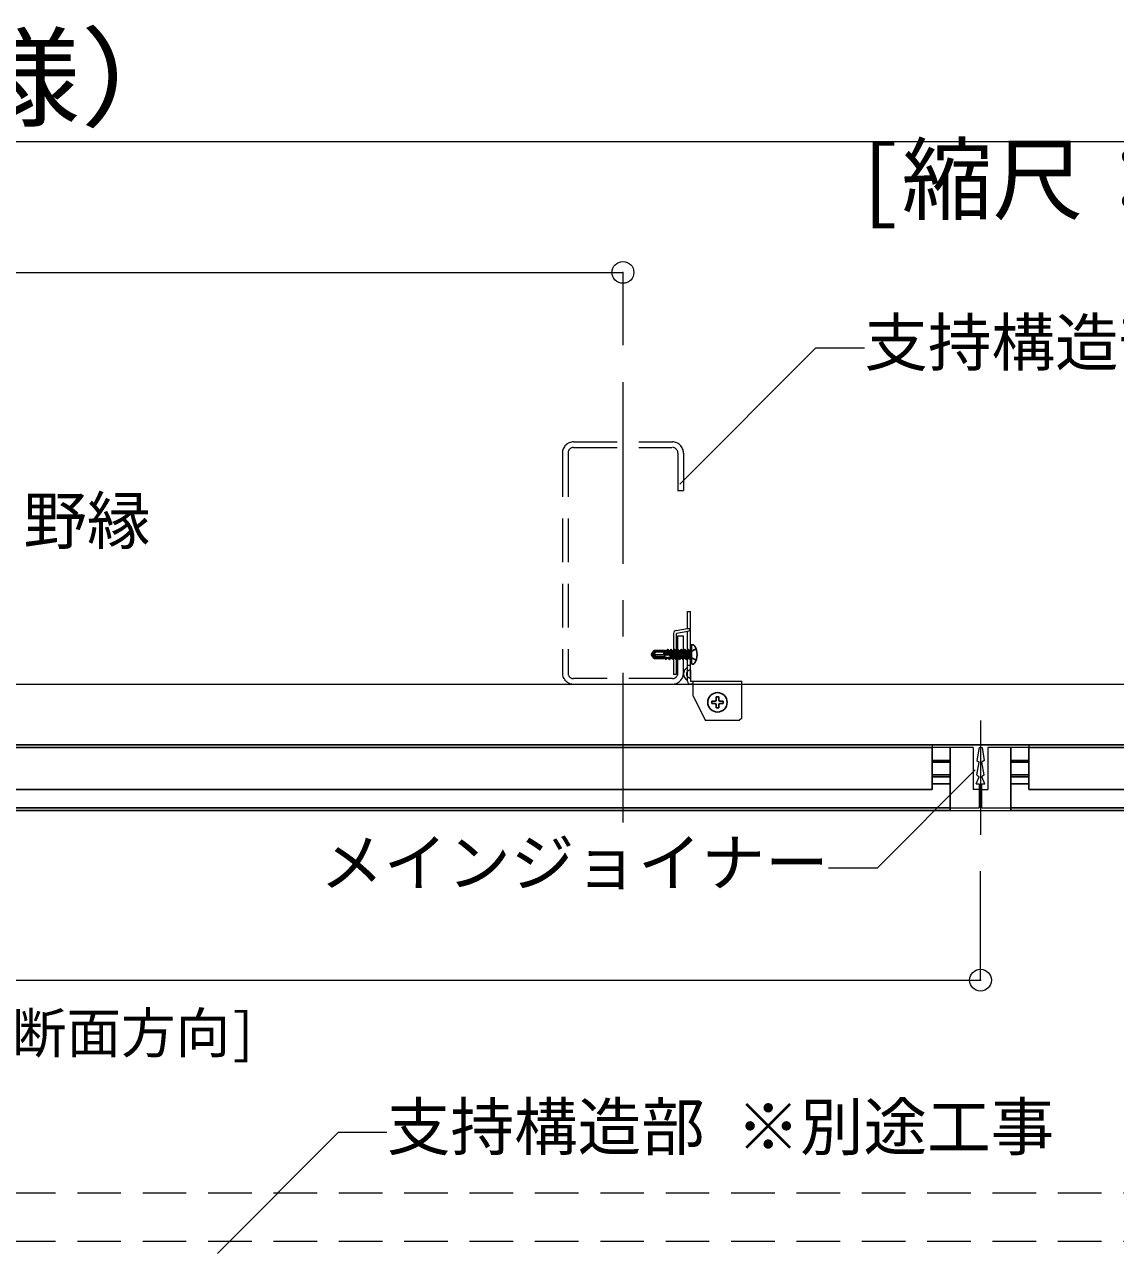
# Model space of a CAD drawing. Units: millimetres on the paper, enlarged 10 times, with parts at other scales. Extents: x -5334 to 1950, y -1347 to 20312.
# Drawn here: x -1414 to -1113.7, y -959.4 to -621.1 of the extents above; entities that cross this region are included whole.
import ezdxf
from ezdxf.enums import TextEntityAlignment as Align

# ---------------------------------------------------------------- set-up
doc = ezdxf.new("R2010")
doc.units = ezdxf.units.MM
doc.header["$LTSCALE"] = 10
doc.header["$PDMODE"] = 32
doc.header["$PDSIZE"] = 6
for name, pattern in [('CHAIN1', [8, 5, -1, 1, -1]), ('DASHED1', [1.8, 1.2, -0.6]), ('LONG_DASHED1', [7, 6, -1])]:
    doc.linetypes.add(name, pattern=pattern)
for name, color, linetype, lineweight in [('3-0_中心線', 4, 'CHAIN1', 9), ('3-1_吊り材', 7, 'Continuous', 18), ('3-2_野縁受け', 3, 'Continuous', 18), ('3-3_野縁', 2, 'Continuous', 25), ('3-5_寸法', 4, 'Continuous', 9), ('3-6_文字', 7, 'Continuous', 18), ('3-9_躯体他', 4, 'DASHED1', 9), ('3-B_補強金具・金具・その他', 3, 'Continuous', 18), ('3-C_ビス・アンカーボルト・強調図形', 2, 'Continuous', 25), ('F-3_野縁', 3, 'Continuous', 18), ('F-6_文字', 7, 'Continuous', 18)]:
    doc.layers.add(name, color=color, linetype=linetype, lineweight=lineweight)
doc.styles.add('ＭＳ ゴシック', font='')
doc.styles.get('ＭＳ ゴシック').set_extended_font_data('MS Gothic')

msp = doc.modelspace()

# ---------------------------------------------------------------- linework, layer by layer
at = {"layer": '3-0_中心線'}
for p, q in [((-1249.27, -719.51), (-1249.27, -840.74)), ((-1150.83, -812.67), (-1150.83, -844.14))]:
    msp.add_line(p, q, dxfattribs=at)
at = {"layer": '3-1_吊り材'}
for p, q in [((-1885.5, -802.67), (-1010.17, -802.67)), ((-1885.5, -819.34), (-1010.17, -819.34))]:
    msp.add_line(p, q, dxfattribs=at)
at = {"layer": '3-2_野縁受け'}
for p, q in [((-1137.5, -819.34), (-1164.17, -819.34)), ((-1164.17, -819.34), (-1164.17, -820.14)), ((-1152.83, -820.14), (-1164.17, -820.14)), ((-1152.83, -820.14), (-1152.83, -831.67)), ((-1151.25, -820.14), (-1151.82, -823.68)), ((-1151.23, -820.14), (-1150.41, -820.14)), ((-1150.41, -820.14), (-1149.84, -823.68)), ((-1148.83, -820.14), (-1148.83, -831.67)), ((-1137.5, -820.14), (-1148.83, -820.14)), ((-1137.5, -819.34), (-1137.5, -820.14)), ((-1151.86, -827.64), (-1151.23, -824.14)), ((-1151.82, -823.68), (-1151.23, -824.14)), ((-1149.84, -823.68), (-1150.43, -824.14)), ((-1149.8, -827.64), (-1150.43, -824.14)), ((-1152, -830.14), (-1151.23, -828.14)), ((-1151.86, -827.64), (-1151.23, -828.14)), ((-1149.8, -827.64), (-1150.43, -828.14)), ((-1151.23, -831.67), (-1152.83, -831.67)), ((-1152, -830.14), (-1151.23, -830.14)), ((-1151.23, -830.14), (-1151.23, -836.67)), ((-1150.43, -831.67), (-1148.83, -831.67)), ((-1159.17, -836.67), (-1151.23, -836.67)), ((-1150.43, -836.67), (-1142.5, -836.67)), ((-1142.5, -836.67), (-1142.5, -837.47))]:
    msp.add_line(p, q, dxfattribs=at)
for points in [[(-1150.43, -836.67), (-1150.43, -830.14), (-1149.67, -830.14), (-1150.43, -828.14)], [(-1159.17, -836.67), (-1159.17, -837.47), (-1142.5, -837.47)]]:
    msp.add_lwpolyline(points, dxfattribs=at)
at = {"layer": '3-3_野縁'}
for p, q in [((-1737.5, -819.34), (-1164.17, -819.34)), ((-1737.5, -820.14), (-1164.17, -820.14)), ((-1164.17, -820.14), (-1164.17, -831.67)), ((-1159.17, -837.47), (-1159.17, -820.14)), ((-1142.5, -837.47), (-1142.5, -820.14)), ((-1137.5, -819.34), (-1010.17, -819.34)), ((-1137.5, -820.14), (-1137.5, -831.67)), ((-1137.5, -820.14), (-1010.17, -820.14)), ((-1159.17, -823.68), (-1164.17, -823.68)), ((-1159.17, -824.14), (-1164.17, -824.14)), ((-1142.5, -823.68), (-1137.5, -823.68)), ((-1142.5, -824.14), (-1137.5, -824.14)), ((-1159.17, -827.64), (-1164.17, -827.64)), ((-1159.17, -828.14), (-1164.17, -828.14)), ((-1142.5, -827.64), (-1137.5, -827.64)), ((-1142.5, -828.14), (-1137.5, -828.14)), ((-1737.5, -831.67), (-1164.17, -831.67)), ((-1159.17, -830.14), (-1164.17, -830.14)), ((-1142.5, -830.14), (-1137.5, -830.14)), ((-1137.5, -831.67), (-1010.17, -831.67)), ((-1742.5, -836.67), (-1159.17, -836.67)), ((-1742.5, -837.47), (-1159.17, -837.47)), ((-1142.5, -836.67), (-1010.17, -836.67)), ((-1142.5, -837.47), (-1010.17, -837.47))]:
    msp.add_line(p, q, dxfattribs=at)
at = {"layer": '3-5_寸法'}
for p, q in [((-1849.27, -689.34), (-1249.27, -689.34)), ((-1249.27, -689.34), (-1249.27, -709.34)), ((-1150.83, -884.14), (-1150.83, -854.14)), ((-1750.83, -884.14), (-1150.83, -884.14))]:
    msp.add_line(p, q, dxfattribs=at)
at = {"layer": '3-5_寸法', "color": 7}
for p in [(-1249.27, -689.34), (-1150.83, -884.14)]:
    msp.add_point(p, dxfattribs=at)
at = {"layer": '3-6_文字'}
for p, q in [((-1196.16, -710.13), (-1233.62, -747.59)), ((-1196.16, -710.13), (-1182.82, -710.13)), ((-1179.33, -853.3), (-1152.3, -826.27)), ((-1179.33, -853.3), (-1192.66, -853.3)), ((-1327.59, -926), (-1360.94, -959.35)), ((-1327.59, -926), (-1314.26, -926))]:
    msp.add_line(p, q, dxfattribs=at)
at = {"layer": '3-9_躯体他'}
for p, q in [((-1262.87, -736.01), (-1235.67, -736.01)), ((-1265.93, -739.07), (-1265.93, -799.61)), ((-1264.4, -739.07), (-1264.4, -799.61)), ((-1262.87, -737.54), (-1235.8, -737.54)), ((-1234.13, -739.07), (-1234.13, -749.34)), ((-1232.6, -739.07), (-1232.6, -749.34)), ((-1234.27, -749.34), (-1232.6, -749.34)), ((-1234.13, -799.61), (-1234.13, -789.34)), ((-1234.13, -789.34), (-1232.6, -789.34)), ((-1232.6, -799.61), (-1232.6, -789.34)), ((-1235.67, -801.14), (-1262.87, -801.14)), ((-1262.87, -802.67), (-1235.67, -802.67)), ((-1885.5, -942.68), (-1010.17, -942.68)), ((-1885.5, -956.02), (-1010.17, -956.02))]:
    msp.add_line(p, q, dxfattribs=at)
for centre, radius, start, end in [((-1262.87, -739.07), 3.07, 90, 180), ((-1235.67, -739.07), 3.07, 0, 90), ((-1262.87, -739.07), 1.53, 90, 180), ((-1235.67, -739.07), 1.53, 0, 90), ((-1262.87, -799.61), 3.07, 180, 270), ((-1262.87, -799.61), 1.53, 180, 270), ((-1235.67, -799.61), 3.07, 270, 0), ((-1235.67, -799.61), 1.53, 270, 0)]:
    msp.add_arc(centre, radius, start, end, dxfattribs=at)
at = {"layer": '3-B_補強金具・金具・その他'}
for p, q in [((-1231.52, -782.67), (-1230.72, -782.67)), ((-1230.72, -800.94), (-1230.72, -782.67)), ((-1235.32, -788.68), (-1235.32, -800.01)), ((-1231.38, -788.13), (-1234.52, -788.68)), ((-1234.52, -800.01), (-1234.52, -788.68)), ((-1231.52, -801.57), (-1231.52, -788.15)), ((-1234.52, -800.01), (-1235.32, -800.01)), ((-1231.52, -801.87), (-1231.52, -801.57)), ((-1230.72, -798.81), (-1230.72, -800.94)), ((-1229.92, -802.67), (-1230.72, -802.67)), ((-1229.92, -806.01), (-1229.92, -801.87)), ((-1216.59, -812.01), (-1216.59, -801.87)), ((-1229.92, -806.01), (-1226.59, -812.67)), ((-1217.25, -812.67), (-1226.59, -812.67)), ((-1216.59, -812.01), (-1217.25, -812.67))]:
    msp.add_line(p, q, dxfattribs=at)
at = {"layer": '3-B_補強金具・金具・その他', "linetype": 'DASHED1'}
for p, q in [((-1231.52, -787.34), (-1230.72, -787.34)), ((-1230.72, -794.51), (-1231.52, -794.51)), ((-1230.72, -797.51), (-1231.52, -797.51)), ((-1229.92, -802.67), (-1216.59, -802.67))]:
    msp.add_line(p, q, dxfattribs=at)
at = {"layer": '3-B_補強金具・金具・その他'}
for points in [[(-1234.66, -787.89), (-1231.52, -787.34), (-1231.52, -782.67)], [(-1230.72, -800.94), (-1230.72, -801.87), (-1216.59, -801.87)]]:
    msp.add_lwpolyline(points, dxfattribs=at)
for centre, radius, start, end in [((-1234.52, -788.68), 0.8, 99.9506, 180), ((-1231.52, -787.34), 0.8, 279.9506, 0), ((-1230.72, -799.87), 1.88, 115.209, 244.791), ((-1230.72, -801.87), 0.8, 180, 270)]:
    msp.add_arc(centre, radius, start, end, dxfattribs=at)
at = {"layer": '3-B_補強金具・金具・その他', "linetype": 'DASHED1'}
msp.add_arc((-1230.72, -799.87), 1.07, 90, 270, dxfattribs=at)
at = {"layer": '3-C_ビス・アンカーボルト・強調図形'}
for p, q in [((-1241.09, -794.44), (-1241.39, -794.51)), ((-1241.05, -794.56), (-1241.39, -794.51)), ((-1241.39, -794.51), (-1241.33, -794.75)), ((-1241.33, -794.75), (-1241.05, -794.56)), ((-1241.33, -794.75), (-1240.71, -795.64)), ((-1240.12, -795.11), (-1241.05, -794.56)), ((-1241.05, -794.56), (-1240.53, -795.31)), ((-1238.05, -793.37), (-1240.71, -793.37)), ((-1240.55, -793.54), (-1240.71, -793.37)), ((-1240.52, -794.03), (-1240.55, -794.08)), ((-1240.45, -794.54), (-1240.28, -794.64)), ((-1240.28, -794.64), (-1236.77, -794.64)), ((-1240.02, -793.77), (-1238.05, -793.77)), ((-1237.76, -793.29), (-1238.05, -793.37)), ((-1238.05, -794.29), (-1238.05, -793.37)), ((-1237.9, -794.19), (-1238.05, -793.55)), ((-1238.05, -793.97), (-1237.97, -794.31)), ((-1238.05, -794.29), (-1236.19, -794.79)), ((-1237.9, -794.19), (-1237.97, -794.31)), ((-1237.9, -794.19), (-1237.6, -794.28)), ((-1237.6, -794.28), (-1237.76, -793.29)), ((-1237.76, -793.29), (-1237.63, -793.51)), ((-1237.72, -794.38), (-1237.72, -795.43)), ((-1237.22, -793.51), (-1237.63, -793.51)), ((-1237.41, -794.47), (-1237.63, -793.51)), ((-1237.41, -794.47), (-1237.6, -794.28)), ((-1237.22, -793.51), (-1236.97, -794.58)), ((-1236.92, -793.11), (-1236.99, -793.11)), ((-1236.76, -794.51), (-1236.97, -794.58)), ((-1236.69, -794.52), (-1236.92, -793.11)), ((-1236.92, -793.11), (-1236.69, -793.51)), ((-1236.76, -794.5), (-1236.69, -794.52)), ((-1236.28, -793.51), (-1236.69, -793.51)), ((-1236.4, -794.74), (-1236.69, -793.51)), ((-1236.4, -794.74), (-1236.69, -794.52)), ((-1236.28, -793.51), (-1235.81, -795.51)), ((-1235.98, -793.11), (-1236.05, -793.11)), ((-1235.51, -795.91), (-1235.98, -793.11)), ((-1235.98, -793.11), (-1235.75, -793.51)), ((-1235.34, -793.51), (-1235.75, -793.51)), ((-1235.28, -795.51), (-1235.75, -793.51)), ((-1235.34, -793.51), (-1234.87, -795.51)), ((-1235.04, -793.11), (-1235.11, -793.11)), ((-1234.57, -795.91), (-1235.04, -793.11)), ((-1235.04, -793.11), (-1234.81, -793.51)), ((-1234.34, -795.51), (-1234.81, -793.51)), ((-1234.4, -793.51), (-1234.81, -793.51)), ((-1234.4, -793.51), (-1233.93, -795.51)), ((-1234.1, -793.11), (-1234.17, -793.11)), ((-1233.6, -795.84), (-1234.1, -793.11)), ((-1234.1, -793.11), (-1233.87, -793.51)), ((-1233.42, -795.54), (-1233.87, -793.51)), ((-1233.46, -793.51), (-1232.99, -795.51)), ((-1233.16, -793.11), (-1233.23, -793.11)), ((-1232.66, -795.84), (-1233.16, -793.11)), ((-1233.16, -793.11), (-1232.93, -793.51)), ((-1232.48, -795.54), (-1232.93, -793.51)), ((-1232.51, -793.51), (-1232.04, -795.51)), ((-1232.21, -793.11), (-1232.28, -793.11)), ((-1231.71, -795.84), (-1232.21, -793.11)), ((-1232.21, -793.11), (-1231.98, -793.51)), ((-1231.53, -795.54), (-1231.98, -793.51)), ((-1231.34, -793.11), (-1231.57, -793.51)), ((-1231.57, -793.51), (-1231.25, -794.85)), ((-1231.27, -793.11), (-1231.34, -793.11)), ((-1231.25, -793.62), (-1231.34, -793.11)), ((-1231.27, -793.11), (-1231.25, -793.14)), ((-1231.25, -793.2), (-1231.27, -793.11)), ((-1231.25, -795.69), (-1231.25, -793.14)), ((-1231.25, -793.33), (-1230.93, -793.32)), ((-1230.72, -793.11), (-1230.93, -793.32)), ((-1230.93, -795.69), (-1230.93, -793.32)), ((-1230.39, -791.84), (-1230.19, -791.84)), ((-1230.39, -791.84), (-1230.39, -797.17)), ((-1240.53, -795.31), (-1240.71, -795.64)), ((-1238.05, -795.64), (-1240.71, -795.64)), ((-1240.53, -795.31), (-1237.72, -795.31)), ((-1240.12, -795.11), (-1237.72, -795.11)), ((-1238.05, -795.45), (-1237.71, -795.43)), ((-1238.05, -795.64), (-1238.05, -795.45)), ((-1237.69, -795.51), (-1238.05, -795.51)), ((-1237.64, -795.29), (-1237.71, -795.43)), ((-1237.71, -795.43), (-1237.69, -795.51)), ((-1237.53, -795.79), (-1237.69, -795.51)), ((-1237.64, -795.29), (-1237.44, -795.28)), ((-1237.53, -795.79), (-1237.64, -795.29)), ((-1237.35, -795.84), (-1237.53, -795.79)), ((-1237.35, -795.84), (-1237.44, -795.28)), ((-1237.19, -795.4), (-1237.44, -795.28)), ((-1237.35, -795.84), (-1237.16, -795.51)), ((-1237.19, -795.4), (-1236.78, -795.38)), ((-1237.16, -795.51), (-1237.19, -795.4)), ((-1236.75, -795.51), (-1237.16, -795.51)), ((-1236.63, -795.24), (-1236.78, -795.38)), ((-1236.78, -795.38), (-1236.75, -795.51)), ((-1236.52, -795.91), (-1236.75, -795.51)), ((-1236.63, -795.24), (-1236.57, -795.23)), ((-1236.52, -795.91), (-1236.63, -795.24)), ((-1236.45, -795.91), (-1236.57, -795.23)), ((-1236.26, -795.35), (-1236.57, -795.23)), ((-1236.45, -795.91), (-1236.52, -795.91)), ((-1236.45, -795.91), (-1236.22, -795.51)), ((-1236.26, -795.35), (-1236.1, -795.34)), ((-1236.22, -795.51), (-1236.26, -795.35)), ((-1235.81, -795.51), (-1236.22, -795.51)), ((-1235.58, -795.91), (-1235.81, -795.51)), ((-1235.51, -795.91), (-1235.58, -795.91)), ((-1235.51, -795.91), (-1235.28, -795.51)), ((-1234.87, -795.51), (-1235.28, -795.51)), ((-1234.64, -795.91), (-1234.87, -795.51)), ((-1234.57, -795.91), (-1234.64, -795.91)), ((-1234.57, -795.91), (-1234.34, -795.51)), ((-1233.93, -795.51), (-1234.34, -795.51)), ((-1233.72, -795.87), (-1233.93, -795.51)), ((-1233.6, -795.84), (-1233.72, -795.87)), ((-1233.6, -795.84), (-1233.42, -795.54)), ((-1232.99, -795.51), (-1233.42, -795.51)), ((-1232.78, -795.87), (-1232.99, -795.51)), ((-1232.66, -795.84), (-1232.78, -795.87)), ((-1232.66, -795.84), (-1232.48, -795.54)), ((-1232.04, -795.51), (-1232.48, -795.51)), ((-1231.83, -795.87), (-1232.04, -795.51)), ((-1231.71, -795.84), (-1231.83, -795.87)), ((-1231.71, -795.84), (-1231.53, -795.54)), ((-1231.25, -795.51), (-1231.53, -795.51)), ((-1231.25, -795.69), (-1230.93, -795.69)), ((-1230.72, -795.91), (-1230.93, -795.69)), ((-1224.79, -807.34), (-1223.92, -807.34)), ((-1224.79, -807.34), (-1224.79, -808.01)), ((-1224.79, -808.01), (-1223.92, -808.01)), ((-1223.59, -806.14), (-1222.92, -806.14)), ((-1223.59, -806.14), (-1223.59, -807.01)), ((-1223.59, -808.34), (-1223.59, -809.21)), ((-1222.92, -806.14), (-1222.92, -807.01)), ((-1222.92, -808.34), (-1222.92, -809.21)), ((-1222.59, -807.34), (-1221.72, -807.34)), ((-1222.59, -808.01), (-1221.72, -808.01)), ((-1221.72, -807.34), (-1221.72, -808.01)), ((-1223.59, -809.21), (-1222.92, -809.21))]:
    msp.add_line(p, q, dxfattribs=at)
at = {"layer": '3-C_ビス・アンカーボルト・強調図形', "linetype": 'LONG_DASHED1'}
for p, q in [((-1231.08, -794.51), (-1230.68, -793.74)), ((-1231.08, -794.51), (-1230.68, -795.27)), ((-1229.13, -792.97), (-1230.68, -793.74)), ((-1229.13, -796.04), (-1230.68, -795.27))]:
    msp.add_line(p, q, dxfattribs=at)
at = {"layer": '3-C_ビス・アンカーボルト・強調図形'}
for points in [[(-1240.71, -793.37), (-1241.33, -794.27), (-1241.39, -794.51)], [(-1236.76, -794.51), (-1236.99, -793.11), (-1237.22, -793.51)], [(-1235.58, -795.91), (-1236.05, -793.11), (-1236.28, -793.51)], [(-1234.64, -795.91), (-1235.11, -793.11), (-1235.34, -793.51)], [(-1233.72, -795.87), (-1234.17, -793.11), (-1234.4, -793.51)], [(-1233.45, -793.48), (-1233.86, -793.51), (-1233.87, -793.51)], [(-1232.78, -795.87), (-1233.23, -793.11), (-1233.46, -793.51)], [(-1232.51, -793.48), (-1232.92, -793.51), (-1232.93, -793.51)], [(-1231.83, -795.87), (-1232.28, -793.11), (-1232.51, -793.51)], [(-1231.55, -793.48), (-1231.97, -793.51), (-1231.98, -793.51)]]:
    msp.add_lwpolyline(points, dxfattribs=at)
msp.add_circle((-1223.25, -807.67), 2.67, dxfattribs=at)
for centre, radius, start, end in [((-1241.29, -793.57), 0.896, 282.5, 325), ((-1240.9, -795.32), 0.896, 60, 102.5), ((-1240.29, -794.26), 0.319, 145, 240), ((-1240.02, -793.04), 0.732, 222.8457, 270), ((-1240.84, -793.81), 0.396, 325, 42.8457), ((-1240.02, -794.39), 0.614, 90, 145), ((-1236.55, -795.14), 0.5, 336.0793, 43.5446), ((-1230.39, -792.17), 0.333, 90, 180), ((-1230.19, -792.64), 0.8, 31.8908, 90), ((-1233.19, -794.51), 4.33, 328.1092, 31.8908), ((-1230.39, -796.84), 0.333, 180, 270), ((-1230.19, -796.37), 0.8, 270, 328.1092), ((-1223.92, -807.01), 0.333, 270, 0), ((-1223.92, -808.34), 0.333, 0, 90), ((-1222.59, -807.01), 0.333, 180, 270), ((-1222.59, -808.34), 0.333, 90, 180)]:
    msp.add_arc(centre, radius, start, end, dxfattribs=at)
at = {"layer": 'F-3_野縁'}
msp.add_line((-985, -653.4), (-1910, -653.4), dxfattribs=at)

# ---------------------------------------------------------------- texts
at = {"layer": '3-6_文字', "style": 'ＭＳ ゴシック'}
for s, height, p in [('支持構造部 ※別途工事', 12.83, (-1182.82, -718.88)), ('野縁', 12.83, (-1414.36, -767.93)), ('メインジョイナー', 12.83, (-1332.66, -862.05)), ('[メインジョイナー断面方向]', 11, (-1545, -907.47)), ('支持構造部 ※別途工事', 12.83, (-1314.26, -934.75))]:
    msp.add_text(s, height=height, dxfattribs=at).set_placement(p, align=Align.BOTTOM_LEFT)
at = {"layer": 'F-6_文字', "style": 'ＭＳ ゴシック', "width": 1.1}
msp.add_text('□断面詳細図（ソエルWカバー仕様）', height=21.99, dxfattribs=at).set_placement((-1910, -653.4), align=Align.BOTTOM_LEFT)
at = {"layer": 'F-6_文字', "style": 'ＭＳ ゴシック'}
msp.add_text('[縮尺：1/15(mm)]', height=18.33, dxfattribs=at).set_placement((-1185, -678.4), align=Align.BOTTOM_LEFT)

doc.saveas('drawing.dxf')
